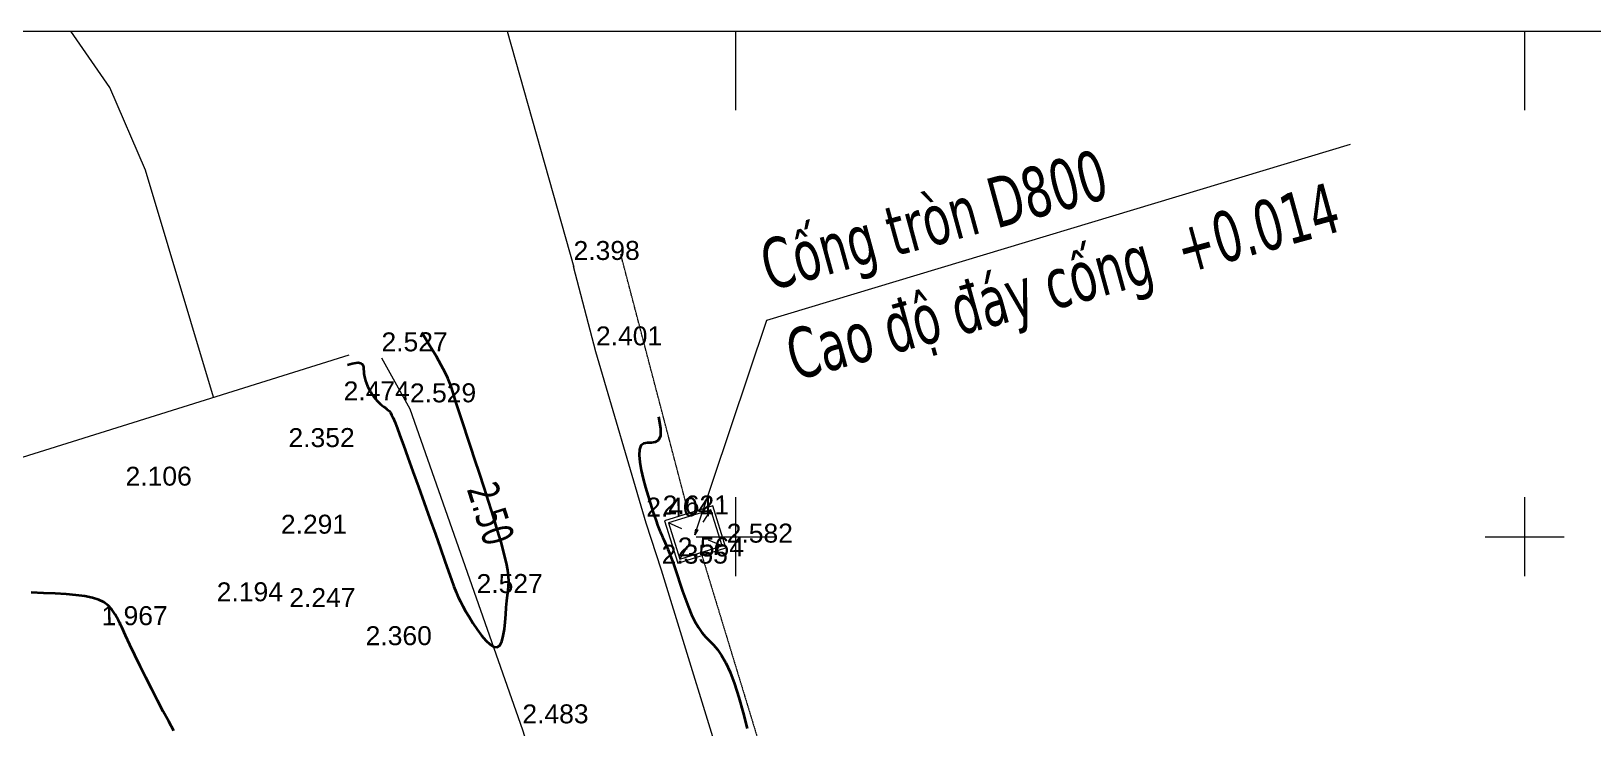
# Model space of a CAD drawing. Header units: millimetres. Extents: x 563604 to 809435, y 2337 to 1331933.
# Drawn here: x 705133 to 754609, y 1309885 to 1331933 of the extents above; entities that cross this region are included whole.
import ezdxf

# ---------------------------------------------------------------- set-up
doc = ezdxf.new("R2010")
doc.units = ezdxf.units.MM
doc.linetypes.add('IMPORT-TNM', pattern=[22.86, 12.7, -5.08, 0, -5.08])
for name, color, linetype, lineweight in [('0-1', 253, 'Continuous', 9), ('CD TAI', 7, 'Continuous', 9), ('DM CAI-1', 9, 'Continuous', 35), ('Hbaixe-1', 253, 'Continuous', 9), ('khung-1', 253, 'Continuous', 9), ('MEP DUONG NHUA-1', 253, 'Continuous', 9), ('NCD', 7, 'Continuous', 9), ('NCV_TKCS_HIEN TRANG_251226_dwg-1', 253, 'Continuous', 9), ('NM-1', 253, 'IMPORT-TNM', 9), ('TEXT GHI CHU', 7, 'Continuous', 9), ('TEXT GHI CHU-1', 253, 'Continuous', 9), ('TUONGXAY-1', 253, 'Continuous', 9)]:
    doc.layers.add(name, color=color, linetype=linetype, lineweight=lineweight)
doc.styles.add('Arial', font='arial_0.ttf', dxfattribs={"height": 600.128024})
doc.styles.add('Tahoma', font='tahoma_0.ttf', dxfattribs={"width": 0.75, "height": 1000.213374})
doc.styles.add('Tahoma_1', font='tahoma_0.ttf', dxfattribs={"width": 0.75, "height": 1600.341398})

# ---------------------------------------------------------------- blocks, each defined once
blk = doc.blocks.new('NCV_TKCS_HIEN TRANG_251226_dwg_hg2-2645534-TỔNG THỂ_HIỆN TRẠNG KHU ĐẤT')
at = {"layer": '0-1'}
for p, q in [((771117, 1175242), (770873, 1174851)), ((770205, 1174641), (769781, 1174823)), ((771477, 1174097), (771053, 1174279))]:
    blk.add_line(p, q, dxfattribs=at)
at = {"layer": '0-1', "flags": 128}
blk.add_lwpolyline([(770075, 1173552), (771602, 1174032), (771182, 1175368), (769656, 1174888)], close=True, dxfattribs=at)
blk.add_lwpolyline([(770141, 1173678), (771477, 1174097), (771117, 1175242), (769781, 1174823), (770141, 1173678), (770385, 1174069)], dxfattribs=at)
blk = doc.blocks.new('NCV_TKCS_HIEN TRANG_251226_dwg-1595164-TỔNG THỂ_HIỆN TRẠNG KHU ĐẤT')
at = {"layer": 'TEXT GHI CHU-1'}
blk.add_hatch(color=256, dxfattribs=at).paths.add_polyline_path([(726163, 1315992), (726192, 1316172), (726249, 1316153)])
at = {"layer": 'DM CAI-1', "flags": 128}
for points in [[(715159, 1321378), (715233, 1321398), (715303, 1321415), (715370, 1321429), (715431, 1321439), (715487, 1321443), (715535, 1321440), (715576, 1321430), (715608, 1321410), (715631, 1321381), (715646, 1321342), (715656, 1321295), (715663, 1321240), (715668, 1321178), (715676, 1321109), (715686, 1321034), (715702, 1320955), (715725, 1320871), (715756, 1320785), (715792, 1320697), (715834, 1320610), (715880, 1320525), (715929, 1320443), (715982, 1320366), (716036, 1320296), (716092, 1320234), (716148, 1320179), (716203, 1320130), (716257, 1320087), (716309, 1320047), (716358, 1320010), (716403, 1319975), (716444, 1319941), (716480, 1319906), (716515, 1319860), (716553, 1319795), (716597, 1319700), (716653, 1319566), (716724, 1319382), (716815, 1319140), (716929, 1318828), (717069, 1318443), (717229, 1317998), (717404, 1317513), (717585, 1317007), (717766, 1316499), (717941, 1316009), (718102, 1315556), (718242, 1315160), (718357, 1314833), (718450, 1314569), (718528, 1314354), (718597, 1314177), (718662, 1314023), (718729, 1313880), (718805, 1313735), (718896, 1313575), (719005, 1313392), (719130, 1313194), (719264, 1312994), (719403, 1312806), (719541, 1312642), (719673, 1312517), (719794, 1312442), (719897, 1312431), (719979, 1312493), (720043, 1312619), (720090, 1312793), (720125, 1313002), (720150, 1313231), (720170, 1313468), (720186, 1313696), (720203, 1313903), (720222, 1314079), (720241, 1314232), (720256, 1314374), (720262, 1314520), (720255, 1314680), (720233, 1314870), (720190, 1315100), (720122, 1315384), (720028, 1315731), (719911, 1316129), (719778, 1316565), (719633, 1317022), (719484, 1317486), (719334, 1317941), (719192, 1318373), (719062, 1318767), (718948, 1319111), (718850, 1319407), (718767, 1319662), (718695, 1319881), (718633, 1320071), (718579, 1320237), (718531, 1320386), (718487, 1320523), (718444, 1320655), (718395, 1320793), (718331, 1320949), (718244, 1321134), (718126, 1321360), (717969, 1321637), (717765, 1321979), (717505, 1322396)], [(725006, 1319723), (725072, 1319361), (725066, 1319127), (725005, 1318993), (724905, 1318930), (724783, 1318909), (724656, 1318904), (724540, 1318884), (724452, 1318823), (724404, 1318698), (724394, 1318516), (724416, 1318291), (724461, 1318036), (724524, 1317763), (724598, 1317487), (724676, 1317220), (724751, 1316976), (724818, 1316765), (724877, 1316585), (724930, 1316433), (724977, 1316303), (725020, 1316190), (725059, 1316092), (725098, 1316001), (725136, 1315916), (725174, 1315830), (725215, 1315740), (725258, 1315642), (725304, 1315534), (725354, 1315410), (725408, 1315268), (725468, 1315104), (725533, 1314914), (725606, 1314697), (725684, 1314459), (725769, 1314208), (725859, 1313952), (725955, 1313701), (726056, 1313462), (726161, 1313244), (726271, 1313054), (726385, 1312898), (726502, 1312765), (726623, 1312641), (726748, 1312511), (726876, 1312360), (727006, 1312174), (727140, 1311940), (727276, 1311641), (727414, 1311270), (727552, 1310838), (727688, 1310361), (727820, 1309857)], [(709651, 1309786), (709490, 1310079), (709318, 1310403), (709137, 1310749), (708953, 1311110), (708768, 1311475), (708589, 1311836), (708418, 1312185), (708261, 1312511), (708121, 1312806), (708000, 1313064), (707893, 1313284), (707791, 1313471), (707686, 1313627), (707569, 1313755), (707434, 1313858), (707270, 1313939), (707071, 1314002), (706830, 1314049), (706550, 1314083), (706235, 1314109), (705891, 1314130), (705522, 1314149), (705132, 1314170)]]:
    blk.add_lwpolyline(points, dxfattribs=at)
at = {"layer": 'Hbaixe-1', "flags": 128}
blk.add_lwpolyline([(768013, 1144933), (563604, 1144933), (563604, 1331933), (802477, 1331933), (802477, 1144933)], dxfattribs=at)
at = {"layer": 'khung-1'}
for p, q in [((727454, 1329433), (727454, 1331933)), ((752454, 1329433), (752454, 1331933)), ((727454, 1314683), (727454, 1317183)), ((752454, 1314683), (752454, 1317183)), ((726204, 1315933), (728704, 1315933)), ((751204, 1315933), (753704, 1315933))]:
    blk.add_line(p, q, dxfattribs=at)
at = {"layer": 'MEP DUONG NHUA-1'}
blk.add_line((720210, 1331933), (722322, 1324466), dxfattribs=at)
at = {"layer": 'MEP DUONG NHUA-1', "flags": 128}
for points in [[(710910, 1320354), (708749, 1327533), (707619, 1330152), (706393, 1331933)], [(736363, 1295875), (733408, 1296911), (730196, 1297942), (729802, 1299616), (729327, 1301212), (727373, 1307504), (725107, 1314870), (724621, 1316362), (723027, 1321781), (722317, 1324484)], [(716231, 1321592), (717133, 1319976), (720696, 1309814), (723367, 1301357), (725670, 1294397), (733749, 1266649), (735368, 1261955), (739458, 1249813), (743658, 1235751), (749920, 1214170), (754437, 1199109), (756929, 1191184), (760667, 1178214), (762673, 1171661), (768013, 1151456)]]:
    blk.add_lwpolyline(points, dxfattribs=at)
at = {"layer": 'NM-1'}
for p, q in [((725962, 1316674), (723812, 1324876)), ((726382, 1315338), (731058, 1299994))]:
    blk.add_line(p, q, dxfattribs=at)
at = {"layer": 'TEXT GHI CHU-1'}
for p, q in [((726163, 1315992), (726192, 1316172)), ((726249, 1316153), (726163, 1315992)), ((726192, 1316172), (726249, 1316153))]:
    blk.add_line(p, q, dxfattribs=at)
at = {"layer": 'TEXT GHI CHU-1', "flags": 128}
blk.add_lwpolyline([(726163, 1315992), (728436, 1322784), (746928, 1328364)], dxfattribs=at)
at = {"layer": 'TUONGXAY-1', "flags": 128}
blk.add_lwpolyline([(715195, 1321683), (662619, 1305233), (575091, 1277403)], dxfattribs=at)
blk.add_blockref('NCV_TKCS_HIEN TRANG_251226_dwg_hg2-2645534-TỔNG THỂ_HIỆN TRẠNG KHU ĐẤT', (-44456, 141546))
at = {"layer": 'CD TAI', "char_height": 600.1, "width": 2512.82, "attachment_point": 1, "rotation": 0.1346, "line_spacing_factor": 0.941778, "style": 'Arial'}
for s, insert in [('2.398', (722315, 1325291)), ('2.401', (723025, 1322588)), ('2.527', (716230, 1322399)), ('2.474', (715030, 1320847)), ('2.529', (717132, 1320783)), ('2.352', (713283, 1319367)), ('2.106', (708121, 1318146)), ('2.404', (724619, 1317170)), ('2.621', (725140, 1317235)), ('2.291', (713043, 1316626)), ('2.582', (727168, 1316342)), ('2.355', (725105, 1315677)), ('2.564', (725617, 1315906)), ('2.527', (719243, 1314748)), ('2.194', (711010, 1314486)), ('2.247', (713310, 1314304)), ('1.967', (707359, 1313730)), ('2.360', (715728, 1313097)), ('2.483', (720694, 1310621))]:
    blk.add_mtext(s, dxfattribs=dict(at, insert=insert))
at = {"layer": 'NCD', "insert": (720175, 1316813), "char_height": 1000.2, "width": 2355.81, "attachment_point": 2, "rotation": 287.544, "line_spacing_factor": 0.994306, "style": 'Tahoma'}
blk.add_mtext('2.50', dxfattribs=at)
at = {"layer": 'TEXT GHI CHU', "char_height": 1600.34, "attachment_point": 1, "rotation": 15.325, "line_spacing_factor": 0.994306, "style": 'Tahoma_1'}
for s, insert, width in [('C\\fTahoma|b0|i0|c254|p34|;\\W.75;ống tròn D800', (728099, 1325255), 13593.54), ('Cao đ\\fTahoma|b0|i0|c254|p34|;\\W.75;ộ đáy cống  +0.014', (728907, 1322413), 21914.08)]:
    blk.add_mtext(s, dxfattribs=dict(at, insert=insert, width=width))

msp = doc.modelspace()

# ---------------------------------------------------------------- block references
at = {"layer": 'NCV_TKCS_HIEN TRANG_251226_dwg-1'}
msp.add_blockref('NCV_TKCS_HIEN TRANG_251226_dwg-1595164-TỔNG THỂ_HIỆN TRẠNG KHU ĐẤT', (0, 0), dxfattribs=at)

doc.saveas('drawing.dxf')
